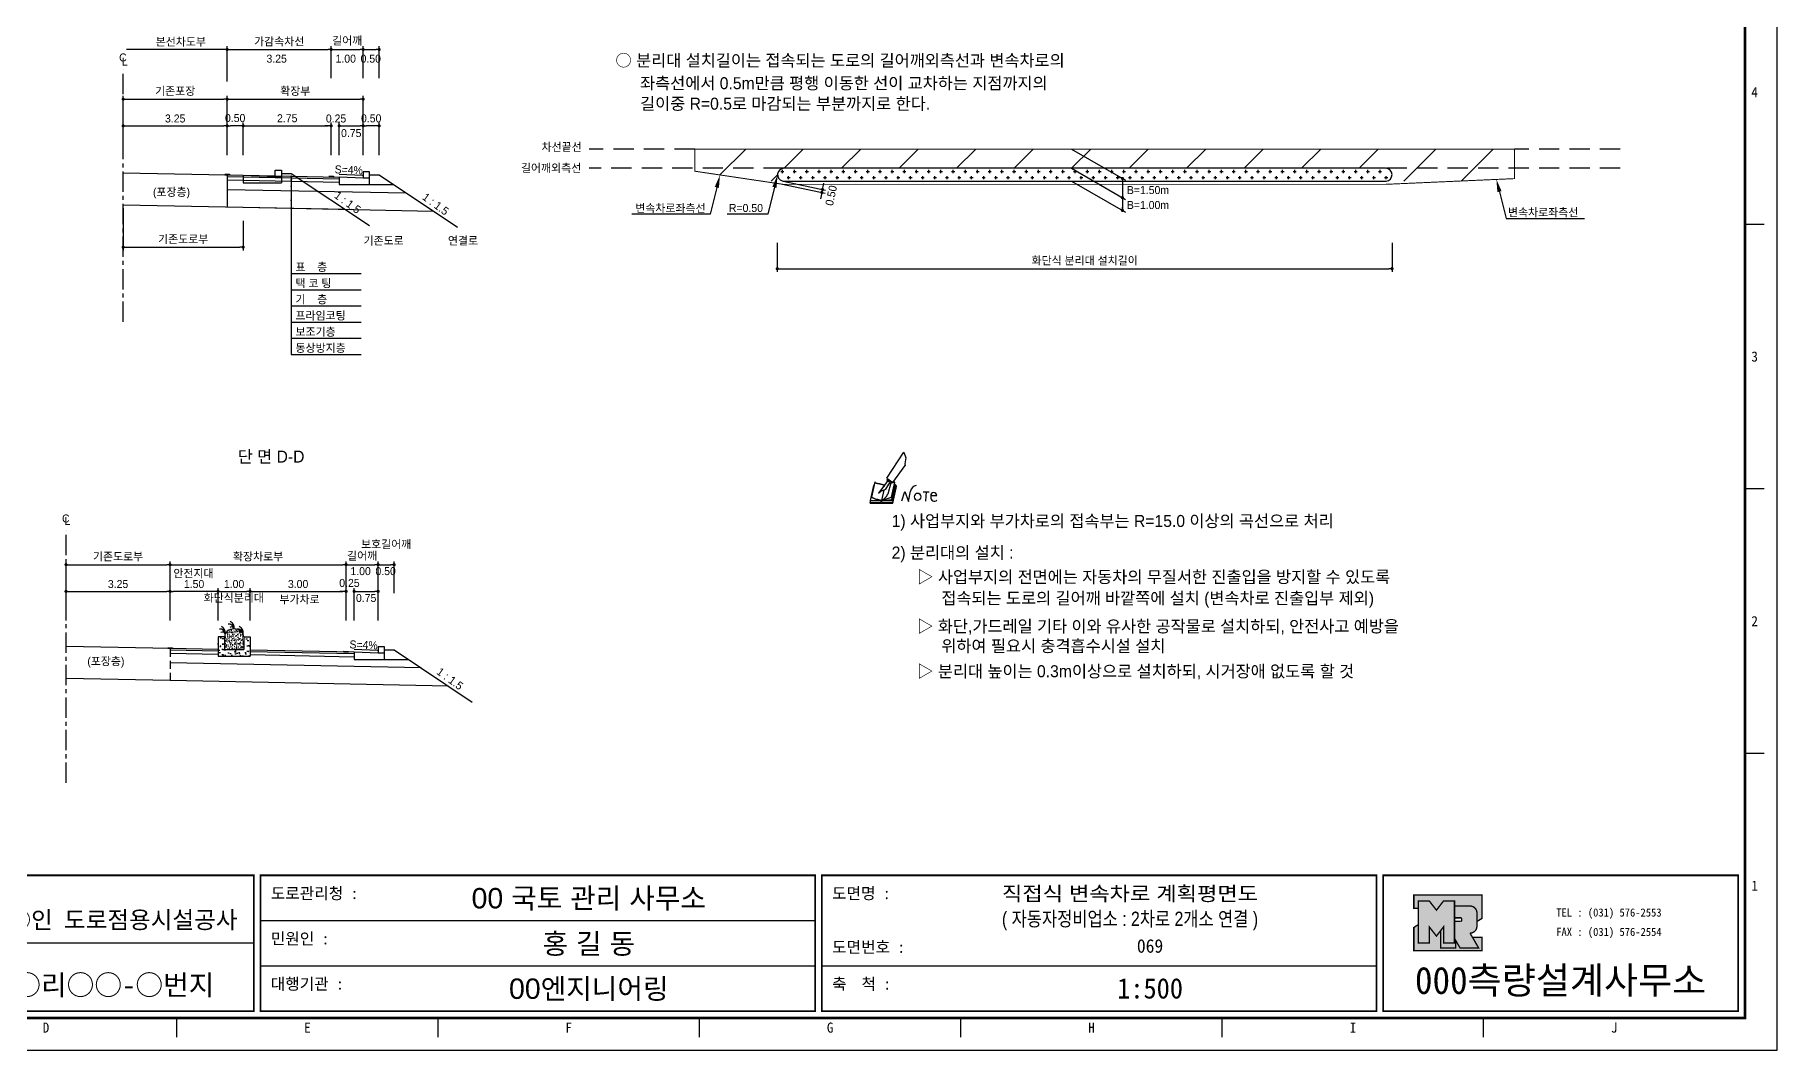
# Model space of a CAD drawing. Header units: millimetres. Extents: x 463 to 887, y -2 to 297.
# Drawn here: x 614.7 to 886.8, y -2.3 to 156.4 of the extents above; entities that cross this region are included whole.
import ezdxf
from ezdxf.enums import TextEntityAlignment as Align

# ---------------------------------------------------------------- set-up
doc = ezdxf.new("R2010")
doc.units = ezdxf.units.MM
doc.linetypes.add('CENTER', pattern=[50.8, 31.75, -6.35, 6.35, -6.35])
doc.linetypes.add('HIDDEN', pattern=[9.525, 6.35, -3.175])
for name, color, linetype in [('CC-GSTR-0004', 4, 'Continuous'), ('CM-LANE-0030', 30, 'Continuous'), ('CZ-DIMT-0002', 7, 'Continuous'), ('CZ-EXST-0002', 1, 'Continuous'), ('CZ-LIN1-0007', 7, 'Continuous'), ('CZ-LIN2-0003', 3, 'Continuous'), ('CZ-LINE-0001', 7, 'Continuous'), ('CZ-TEXT-BOX0', 7, 'Continuous'), ('TITLE', 7, 'Continuous')]:
    doc.layers.add(name, color=color, linetype=linetype)
doc.styles.add('견고딕', font='arial.ttf')
doc.styles.add('돋움', font='')
doc.styles.add('돋음체', font='')
doc.styles.get('돋움').set_extended_font_data('Dotum')
doc.styles.get('돋음체').set_extended_font_data('DotumChe')

# ---------------------------------------------------------------- blocks, each defined once
blk = doc.blocks.new('note')
for p, q in [((0.85, 3.5), (3.53, 7.57)), ((1.8, 2.79), (3.74, 5.46)), ((3.53, 7.57), (3.8, 6.64)), ((3.8, 6.64), (3.69, 5.72)), ((3.69, 5.72), (3.74, 5.46)), ((-1.01, 2.9), (-1.53, 0.52)), ((-1, 2.9), (-1.01, 2.9)), ((-0.98, 2.85), (-1, 2.9)), ((-0.95, 2.8), (-0.98, 2.85)), ((-0.9, 2.75), (-0.95, 2.8)), ((-0.85, 2.72), (-0.9, 2.75)), ((0.75, 2.77), (-0.46, 1.16)), ((1, 3.1), (0.75, 2.77)), ((0.85, 3.5), (1.8, 2.79)), ((1, 3.4), (0.85, 3.21)), ((0.85, 3.21), (1.52, 2.71)), ((1.47, 2.74), (1.01, 0.97)), ((1.16, 2.53), (1.37, 2.82)), ((2.13, 2.84), (1.44, 2.63)), ((1.52, 2.71), (1.66, 2.9)), ((1.6, 0.53), (2.13, 2.84)), ((-1.24, 2.36), (-1.77, 0)), ((-1.77, 0), (1.77, 0)), ((-1.77, 0), (-1.77, -0.3)), ((-1.53, 0.52), (-1.55, 0.54)), ((-1.48, 0.48), (-1.53, 0.52)), ((-1.43, 0.44), (-1.48, 0.48)), ((-1.38, 0.41), (-1.43, 0.44)), ((-1.33, 0.4), (-1.38, 0.41)), ((-1.27, 0.37), (-1.33, 0.4)), ((-1.22, 0.35), (-1.27, 0.37)), ((-1.13, 2.36), (-1.24, 2.36)), ((-1.17, 0.33), (-1.22, 0.35)), ((-1.12, 0.32), (-1.17, 0.33)), ((-1.02, 0.25), (-1.12, 0.32)), ((-0.97, 0.22), (-1.02, 0.25)), ((-0.93, 0.21), (-0.97, 0.22)), ((-0.88, 0.19), (-0.93, 0.21)), ((-0.8, 0.18), (-0.88, 0.19)), ((-0.79, 2.69), (-0.85, 2.72)), ((-0.75, 0.17), (-0.8, 0.18)), ((-0.74, 2.68), (-0.79, 2.69)), ((-0.7, 0.16), (-0.75, 0.17)), ((-0.69, 2.65), (-0.74, 2.68)), ((-0.64, 0.15), (-0.7, 0.16)), ((-0.64, 2.65), (-0.69, 2.65)), ((-0.59, 2.63), (-0.64, 2.65)), ((-0.58, 0.14), (-0.64, 0.15)), ((-0.54, 2.62), (-0.59, 2.63)), ((-0.53, 0.13), (-0.58, 0.14)), ((-0.48, 2.61), (-0.54, 2.62)), ((-0.48, 0.12), (-0.53, 0.13)), ((-0.43, 2.61), (-0.48, 2.61)), ((-0.43, 0.11), (-0.48, 0.12)), ((0.37, 2.24), (-0.46, 1.16)), ((-0.46, 1.16), (-0.08, 1.47)), ((-0.38, 2.59), (-0.43, 2.61)), ((-0.38, 0.08), (-0.43, 0.11)), ((-0.33, 2.59), (-0.38, 2.59)), ((-0.29, 0.06), (-0.38, 0.08)), ((-0.27, 2.58), (-0.33, 2.59)), ((-0.23, 0.05), (-0.29, 0.06)), ((-0.22, 2.57), (-0.27, 2.58)), ((-0.16, 0.04), (-0.23, 0.05)), ((-0.17, 2.56), (-0.22, 2.57)), ((-0.12, 2.55), (-0.17, 2.56)), ((-0.11, 0.03), (-0.16, 0.04)), ((-0.07, 2.53), (-0.12, 2.55)), ((-0.04, 0.02), (-0.11, 0.03)), ((-0.08, 1.47), (0.72, 1.75)), ((-0.01, 2.51), (-0.07, 2.53)), ((-0.05, -0.3), (-0.05, 0)), ((0, 0), (-0.04, 0.02)), ((0.04, 2.5), (-0.01, 2.51)), ((0.37, 1.63), (0, 0)), ((0, 0), (1.6, 0.53)), ((0, 0), (1.65, 0.18)), ((0, 0.01), (0.06, 0.04)), ((0, -0.3), (0, 0)), ((0.09, 2.48), (0.04, 2.5)), ((0.05, -0.3), (0.05, 0)), ((0.06, 0.04), (0.11, 0.07)), ((0.14, 2.48), (0.09, 2.48)), ((0.11, 0.07), (0.16, 0.09)), ((0.2, 2.47), (0.14, 2.48)), ((0.16, 0.09), (0.21, 0.12)), ((0.26, 2.43), (0.18, 2.46)), ((0.21, 0.12), (0.27, 0.14)), ((0.34, 2.4), (0.26, 2.43)), ((0.27, 0.14), (0.36, 0.19)), ((0.45, 2.37), (0.34, 2.4)), ((0.36, 0.19), (0.41, 0.22)), ((0.41, 0.22), (0.46, 0.27)), ((0.46, 0.27), (0.51, 0.3)), ((0.51, 0.3), (0.56, 0.34)), ((0.56, 0.34), (0.6, 0.4)), ((0.6, 0.4), (0.64, 0.45)), ((0.64, 0.45), (0.67, 0.51)), ((0.67, 0.51), (0.74, 0.58)), ((0.72, 1.75), (1.16, 2.53)), ((0.74, 0.58), (0.79, 0.63)), ((0.79, 0.63), (0.83, 0.68)), ((0.83, 0.68), (0.86, 0.73)), ((0.86, 0.73), (0.89, 0.79)), ((0.89, 0.84), (0.92, 0.89)), ((0.89, 0.79), (0.89, 0.84)), ((0.92, 0.89), (0.96, 0.95)), ((0.96, 0.95), (1.01, 0.97)), ((1.65, 0.18), (2.19, 2.48)), ((1.77, 0), (2.3, 2.36)), ((1.77, -0.3), (2.3, 2.07)), ((1.77, -0.38), (2.3, 1.99)), ((1.77, -0.44), (2.3, 1.93)), ((1.77, 0), (1.77, -0.3)), ((2.19, 2.48), (2.04, 2.47)), ((2.3, 2.36), (2.16, 2.36)), ((2.3, 2.36), (2.3, 2.07)), ((3.21, -0.08), (3.68, 1.4)), ((3.68, 1.4), (4.26, -0.14)), ((4.26, -0.14), (4.56, 1.44)), ((6.55, 1.34), (7.46, 1.34)), ((7.01, 1.34), (6.87, -0.11)), ((7.71, 0.77), (7.71, 0.55)), ((7.71, 0.77), (8.67, 0.77)), ((-1.77, -0.3), (1.77, -0.3)), ((-1.77, -0.43), (-1.77, -0.3)), ((-1.77, -0.37), (1.77, -0.37)), ((-1.77, -0.43), (1.77, -0.43))]:
    blk.add_line(p, q)
for centre, major_axis, start_param, end_param in [((0.4, 2.31), (0.0702, 0.0702), 3.283946, 6.425539), ((5.68, 1.23), (-0.806, 0.806), -0.591174, 0.597824), ((5.66, 0.58), (-0.378, 0.378), 3.926991, 10.210176), ((8.3, 0.49), (0.422, 0.422), 2.265602, 4.634911), ((8.19, 0.77), (-0.342, 0.342), 3.926991, 7.068583)]:
    blk.add_ellipse(centre, major_axis=major_axis, ratio=1, start_param=start_param, end_param=end_param)
blk = doc.blocks.new('_Dot')
at = {"color": 0, "linetype": 'ByBlock', "lineweight": -2}
blk.add_line((-0.5, 0), (-1, 0), dxfattribs=at)
at = {"color": 0, "linetype": 'ByBlock', "const_width": 0.5}
blk.add_lwpolyline([(-0.25, 0, 1), (0.25, 0, 1)], format="xyb", close=True, dxfattribs=at)

msp = doc.modelspace()

# ---------------------------------------------------------------- hatches: boundary and pattern name
at = {"layer": 'CZ-EXST-0002'}
h = msp.add_hatch(dxfattribs=at)
h.set_pattern_fill('AR-SAND', color=256, scale=0.01, style=0)
h.set_pattern_definition([(37.5, (-464.84574, 3543.14727), (-0.016000313, 0.489413237), [0, -0.38608, 0, -0.4318, 0, -0.41275]), (7.5, (-464.84574, 3543.1473), (0.44952328, 0.7168251), [0, -0.20828, 0, -0.34798, 0, -0.13335]), (327.5, (-465.15816, 3543.14727), (0.79099237, 0.001437185), [0, -0.127, 0, -0.4572, 0, -0.5969]), (317.5, (-465.15816, 3543.1473), (0.76355645, 0.22292932), [0, -0.0635, 0, -0.29972, 0, -0.3429])])
edge = h.paths.add_edge_path()
edge.add_ellipse((645.77, 62.3), major_axis=(-1.5, 0), ratio=0.829212, start_angle=180, end_angle=360)
edge.add_line((644.27, 62.3), (644.27, 60.3))
edge.add_line((644.27, 60.3), (647.27, 60.3))
edge.add_line((647.27, 60.3), (647.27, 62.3))
h = msp.add_hatch(dxfattribs=at)
h.set_pattern_fill('AR-CONC', color=256, scale=0.01, style=0)
h.set_pattern_definition([(50, (-464.8457, 3543.1473), (1.8218467, -0.15939086), [0.1905, -2.0955]), (355, (-464.8457, 3543.1473), (-0.3524283, 1.9105664), [0.1524, -1.6764]), (100.451, (-464.694, 3543.134), (1.469425, 1.7511669), [0.1619, -1.7809]), (46.1842, (-464.8457, 3543.6553), (2.7107904, -0.4204233), [0.28575, -3.14325]), (96.6356, (-464.6198, 3543.6202), (2.3740423, 2.4742556), [0.24285, -2.67135]), (351.184, (-464.8457, 3543.6553), (2.374046, 2.4742512), [0.2286, -2.5146]), (21, (-464.5917, 3543.5283), (1.5161488, -1.0226552), [0.1905, -2.0955]), (326, (-464.5917, 3543.5283), (0.6180203, 1.8418797), [0.1524, -1.6764]), (71.4514, (-464.4654, 3543.443), (2.1341649, 0.8192286), [0.1619, -1.7809]), (37.5, (-464.84574, 3543.1473), (0.03088603, 0.84555039), [0, -1.65608, 0, -1.7018, 0, -1.68275]), (7.5, (-464.8457, 3543.1473), (0.66819663, 1.00180575), [0, -0.97028, 0, -1.61798, 0, -0.64135]), (327.5, (-465.41216, 3543.1473), (1.35590595, -0.05728744), [0, -0.635, 0, -1.9812, 0, -2.6289]), (317.5, (-465.6662, 3543.1473), (1.4812918, 0.2542649), [0, -0.8255, 0, -1.31572, 0, -1.8669])])
h.paths.add_polyline_path([(648.27, 59.3), (648.27, 62.3), (647.27, 62.3), (647.27, 60.3), (644.27, 60.3), (644.27, 62.3), (643.27, 62.3), (643.27, 59.3)])
at = {"layer": 'CZ-LIN1-0007'}
for points in [[(645.07, 134.46), (645.07, 134.58), (644.32, 134.6), (644.32, 134.47)], [(661.32, 134.13), (661.32, 134.26), (660.57, 134.27), (660.57, 134.15)], [(636.15, 60.46), (636.15, 60.58), (635.4, 60.6), (635.4, 60.47)], [(663.65, 59.91), (663.65, 60.03), (662.9, 60.05), (662.9, 59.92)]]:
    msp.add_hatch(color=256, dxfattribs=at).paths.add_polyline_path(points)
at = {"layer": 'CZ-LIN2-0003'}
h = msp.add_hatch(dxfattribs=at)
h.set_pattern_fill('CROSS', color=256, scale=0.15, style=0)
h.set_pattern_definition([(0, (398.7582, -323.14725), (0.9525, 0.9525), [0.47625, -1.42875]), (90, (398.9964, -323.3854), (-0.9525, 0.9525), [0.47625, -1.42875])])
h.paths.add_polyline_path([(731.66, 135.5, 0.857281), (731.36, 133.54, -0.001024), (731.51, 133.5), (825.63, 133.5, 1), (825.63, 135.5)])
at = {"layer": 'TITLE', "ltscale": 150}
h = msp.add_hatch(color=8, dxfattribs=at)
edge = h.paths.add_edge_path()
edge.add_line((840.7, 21.95), (830.04, 21.95))
edge.add_line((830.04, 21.95), (830.04, 19.87))
edge.add_line((830.04, 19.87), (830.74, 19.87))
edge.add_line((830.74, 19.87), (830.74, 21.04))
edge.add_line((830.74, 21.04), (832.44, 21.04))
edge.add_line((832.44, 21.04), (833.57, 19.59))
edge.add_line((833.57, 19.59), (834.69, 21.04))
edge.add_line((834.69, 21.04), (836.39, 21.04))
edge.add_line((836.39, 21.04), (836.39, 20.24))
edge.add_line((836.39, 20.24), (838.82, 20.24))
edge.add_arc((838.82, 19.17), 1.07, 0, 90, ccw=False)
edge.add_line((839.89, 19.17), (839.89, 17.81))
edge.add_line((839.89, 17.81), (840.7, 18.31))
edge.add_line((840.7, 18.31), (840.7, 21.95))
h.paths.add_polyline_path([(834.25, 16.42), (833.57, 15.54), (832.44, 16.99), (832.44, 14.48), (830.74, 14.48), (830.74, 17.33), (830.04, 16.89), (830.04, 13.26), (840.7, 13.26), (840.7, 15.34), (839.21, 15.34), (840.16, 13.68), (837.26, 13.68), (836.56, 14.89), (836.56, 13.68), (834.25, 13.68)])
msp.add_hatch(color=5, dxfattribs=at).paths.add_polyline_path([(836.39, 21.04), (834.69, 21.04), (833.57, 19.59), (832.44, 21.04), (830.74, 21.04), (830.74, 14.48), (832.44, 14.48), (832.44, 16.99), (833.57, 15.54), (834.69, 16.99), (834.69, 14.48), (836.39, 14.48)])
h = msp.add_hatch(color=161, dxfattribs=at)
edge = h.paths.add_edge_path()
edge.add_arc((838.82, 19.17), 1.07, 360, 450)
edge.add_line((838.82, 20.24), (836.39, 20.24))
edge.add_line((836.39, 20.24), (836.39, 18.39))
edge.add_line((836.39, 18.39), (837.38, 18.39))
edge.add_arc((837.38, 18.28), 0.113, 0, 90, ccw=False)
edge.add_line((837.49, 18.28), (837.49, 17.97))
edge.add_arc((837.38, 17.97), 0.113, 270, 360, ccw=False)
edge.add_line((837.38, 17.85), (836.39, 17.85))
edge.add_line((836.39, 17.85), (836.39, 14.48))
edge.add_line((836.39, 14.48), (834.69, 14.48))
edge.add_line((834.69, 14.48), (834.69, 16.99))
edge.add_line((834.69, 16.99), (834.25, 16.42))
edge.add_line((834.25, 16.42), (834.25, 13.68))
edge.add_line((834.25, 13.68), (836.56, 13.68))
edge.add_line((836.56, 13.68), (836.56, 14.89))
edge.add_line((836.56, 14.89), (837.26, 13.68))
edge.add_line((837.26, 13.68), (840.16, 13.68))
edge.add_line((840.16, 13.68), (838.82, 16))
edge.add_arc((838.82, 17.07), 1.07, 270, 360)
edge.add_line((839.89, 17.07), (839.89, 19.17))

# ---------------------------------------------------------------- linework, layer by layer
at = {"color": 0, "linetype": 'ByBlock', "lineweight": -2}
for p, q in [((644.44, 154.06), (644.19, 154.06)), ((784.52, 133.66), (784.52, 133.41)), ((737.53, 131.46), (737.47, 131.22)), ((737.73, 132.43), (737.78, 132.68)), ((784.52, 130.66), (784.52, 130.41)), ((784.52, 129.16), (784.52, 129.41))]:
    msp.add_line(p, q, dxfattribs=at)
at = {"color": 0, "linetype": 'ByBlock', "const_width": 0.25}
for points in [[(644.57, 154.06, 1), (644.82, 154.06, 1)], [(784.52, 133.79, 1), (784.52, 134.04, 1)], [(737.55, 131.59, 1), (737.6, 131.83, 1)], [(737.71, 132.31, 1), (737.65, 132.06, 1)], [(784.52, 130.79, 1), (784.52, 131.04, 1)], [(784.52, 129.04, 1), (784.52, 128.79, 1)]]:
    msp.add_lwpolyline(points, format="xyb", close=True, dxfattribs=at)
at = {"layer": 'CC-GSTR-0004'}
for points in [[(666.94, 133.96), (665.94, 133.96), (662.19, 134.11), (662.19, 132.96), (666.94, 132.96), (666.94, 134.96), (665.94, 134.96), (665.94, 133.96)], [(669.27, 59.74), (668.27, 59.74), (664.52, 59.89), (664.52, 58.74), (669.27, 58.74), (669.27, 60.74), (668.27, 60.74), (668.27, 59.74)]]:
    msp.add_lwpolyline(points, dxfattribs=at)
at = {"layer": 'CM-LANE-0030'}
for p, q in [((721.66, 134.46), (725.7, 138.5)), ((731.68, 135.5), (734.68, 138.5)), ((740.66, 135.5), (743.66, 138.5)), ((749.64, 135.5), (752.64, 138.5)), ((758.62, 135.5), (761.62, 138.5)), ((767.6, 135.5), (770.6, 138.5)), ((776.58, 135.5), (779.58, 138.5)), ((785.56, 135.5), (788.56, 138.5)), ((794.54, 135.5), (797.54, 138.5)), ((803.52, 135.5), (806.52, 138.5)), ((812.5, 135.5), (815.5, 138.5)), ((821.48, 135.5), (824.48, 138.5)), ((828.46, 133.5), (833.46, 138.5)), ((837.44, 133.5), (842.44, 138.5)), ((729.68, 133.5), (730.66, 134.48))]:
    msp.add_line(p, q, dxfattribs=at)
at = {"layer": 'CM-LANE-0030', "const_width": 0.15}
msp.add_lwpolyline([(845.76, 138.5), (845.76, 133.89), (825.67, 133), (731.51, 133, -0.06063), (731.51, 133), (717.73, 135.05), (717.73, 138.5)], format="xyb", close=True, dxfattribs=at)
at = {"layer": 'CZ-EXST-0002'}
for p, q in [((628.44, 134.79), (647.19, 134.41)), ((647.19, 134.41), (647.19, 133.21)), ((647.19, 134.41), (652.19, 134.21)), ((652.19, 134.21), (652.19, 135.21)), ((652.19, 135.21), (653.19, 135.21)), ((652.19, 134.21), (653.19, 134.21)), ((653.19, 135.21), (653.19, 133.21)), ((653.19, 134.71), (654.69, 134.71)), ((654.69, 134.71), (666.9, 126.58)), ((647.19, 133.21), (653.19, 133.21)), ((628.44, 129.79), (663.12, 129.1)), ((635.77, 60.46), (619.52, 60.79)), ((635.77, 55.46), (619.52, 55.79))]:
    msp.add_line(p, q, dxfattribs=at)
at = {"layer": 'CZ-LIN1-0007'}
for p, q in [((644.32, 134.6), (645.07, 134.58)), ((644.32, 134.47), (645.07, 134.46)), ((645.07, 134.58), (645.07, 134.46)), ((660.57, 134.27), (661.32, 134.26)), ((660.57, 134.15), (661.32, 134.13)), ((661.32, 134.26), (661.32, 134.13)), ((635.4, 60.6), (636.15, 60.58)), ((635.4, 60.47), (635.4, 60.6)), ((636.15, 60.46), (635.4, 60.47)), ((636.15, 60.58), (636.15, 60.46)), ((662.9, 59.92), (662.9, 60.05)), ((662.9, 60.05), (663.65, 60.03)), ((663.65, 59.91), (662.9, 59.92)), ((663.65, 60.03), (663.65, 59.91))]:
    msp.add_line(p, q, dxfattribs=at)
at = {"layer": 'CZ-LIN2-0003'}
for p, q in [((644.69, 134.46), (662.19, 134.11)), ((644.69, 134.46), (644.69, 129.46)), ((644.69, 134.21), (662.19, 133.86)), ((644.69, 133.71), (662.19, 133.36)), ((666.94, 134.46), (668.44, 134.46)), ((668.44, 134.46), (680.65, 126.33)), ((644.69, 132.21), (672.66, 131.66)), ((666.94, 132.96), (670.69, 132.96)), ((644.69, 129.46), (676.91, 128.82)), ((643.27, 60.31), (635.77, 60.46)), ((643.27, 60.06), (635.77, 60.21)), ((643.27, 62.3), (643.27, 59.3)), ((644.27, 62.3), (643.27, 62.3)), ((644.27, 62.3), (644.27, 60.3)), ((644.27, 60.3), (647.27, 60.3)), ((647.27, 62.3), (647.27, 60.3)), ((647.27, 62.3), (648.27, 62.3)), ((648.27, 62.3), (648.27, 59.3)), ((664.52, 59.89), (648.27, 60.21)), ((664.52, 59.64), (648.27, 59.96)), ((669.27, 60.24), (670.77, 60.24)), ((670.77, 60.24), (682.98, 52.1)), ((643.27, 59.56), (635.77, 59.71)), ((674.99, 57.43), (635.77, 58.21)), ((643.27, 59.3), (648.27, 59.3)), ((664.52, 59.14), (648.27, 59.46)), ((669.27, 58.74), (673.02, 58.74)), ((679.24, 54.6), (635.77, 55.46))]:
    msp.add_line(p, q, dxfattribs=at)
msp.add_lwpolyline([(825.63, 135.5), (731.66, 135.5, 0.857281), (731.36, 133.54, -0.001024), (731.51, 133.5), (825.67, 133.5), (825.7, 133.5, 0.966023)], format="xyb", close=True, dxfattribs=at)
for centre, radius, start, end in [((643.51, 62.64), 0.88, 7.8639, 92.7752), ((643.96, 62.61), 0.44, 19.771, 124.0366), ((643.4, 62.98), 1, 347.1802, 67.3267), ((644.9, 63.42), 0.88, 7.8639, 92.7752), ((645.36, 63.4), 0.44, 19.771, 124.0366), ((644.79, 63.77), 1, 347.1802, 67.3267), ((646.29, 62.64), 0.88, 7.8639, 92.7752), ((646.75, 62.61), 0.44, 19.771, 124.0366), ((646.19, 62.98), 1, 347.1802, 67.3267)]:
    msp.add_arc(centre, radius, start, end, dxfattribs=at)
msp.add_ellipse((645.77, 62.3), major_axis=(-1.5, 0), ratio=0.829212, start_param=3.141593, end_param=6.283185, dxfattribs=at)
at = {"layer": 'CZ-LINE-0001'}
for p, q in [((644.69, 154.06), (628.94, 154.06)), ((644.69, 149.08), (644.69, 154.56)), ((644.69, 149.58), (644.69, 154.56)), ((645.19, 154.06), (660.44, 154.06)), ((660.94, 149.58), (660.94, 154.56)), ((660.94, 149.58), (660.94, 154.56)), ((661.44, 154.06), (665.44, 154.06)), ((665.94, 149.58), (665.94, 154.56)), ((665.94, 149.58), (665.94, 154.56)), ((666.44, 154.06), (667.94, 154.06)), ((668.44, 149.58), (668.44, 154.56)), ((628.44, 142.64), (628.44, 146.81)), ((628.94, 146.31), (644.19, 146.31)), ((644.69, 142.64), (644.69, 146.81)), ((644.69, 142.64), (644.69, 146.81)), ((645.19, 146.31), (665.44, 146.31)), ((665.94, 142.64), (665.94, 146.81)), ((628.44, 137.58), (628.44, 142.64)), ((628.94, 142.14), (644.19, 142.14)), ((644.69, 137.58), (644.69, 142.64)), ((644.69, 137.58), (644.69, 142.64)), ((646.69, 142.14), (645.19, 142.14)), ((647.19, 137.58), (647.19, 142.64)), ((647.19, 137.58), (647.19, 142.64)), ((647.69, 142.14), (660.44, 142.14)), ((660.44, 142.14), (659.94, 142.14)), ((660.94, 137.58), (660.94, 142.64)), ((660.94, 137.58), (660.94, 142.64)), ((662.19, 137.58), (662.19, 142.64)), ((662.19, 137.58), (662.19, 142.64)), ((662.69, 142.14), (665.44, 142.14)), ((662.69, 142.14), (663.19, 142.14)), ((665.94, 137.58), (665.94, 142.64)), ((665.94, 140.03), (665.94, 142.64)), ((667.94, 142.14), (666.44, 142.14)), ((668.44, 137.58), (668.44, 142.64)), ((776.58, 138.5), (785.02, 133.63)), ((654.71, 134.27), (654.71, 106.41)), ((731.51, 133.5), (738.17, 132.08)), ((776.58, 135.5), (785.02, 130.63)), ((776.58, 133.5), (785.02, 128.63)), ((784.52, 133.91), (784.52, 128.91)), ((731.41, 133.02), (738.07, 131.6)), ((737.47, 131.22), (737.37, 130.73)), ((737.78, 132.68), (737.89, 133.16)), ((628.44, 129.29), (628.44, 122.67)), ((647.19, 127.29), (647.19, 122.67)), ((628.94, 123.17), (646.69, 123.17)), ((730.61, 123.86), (730.61, 119.32)), ((826.63, 123.86), (826.63, 119.32)), ((731.11, 119.82), (826.13, 119.82)), ((654.71, 119.06), (665.64, 119.06)), ((654.71, 116.53), (665.64, 116.53)), ((654.71, 114), (665.64, 114)), ((654.71, 111.47), (665.64, 111.47)), ((654.71, 108.94), (665.64, 108.94)), ((654.71, 106.41), (665.64, 106.41)), ((619.52, 69.9), (619.52, 74.07)), ((620.02, 73.57), (635.27, 73.57)), ((635.77, 69.9), (635.77, 74.07)), ((635.77, 69.9), (635.77, 74.07)), ((636.27, 73.57), (662.77, 73.57)), ((663.27, 69.9), (663.27, 74.07)), ((663.27, 69.1), (663.27, 74.07)), ((663.77, 73.57), (667.77, 73.57)), ((668.27, 69.1), (668.27, 74.07)), ((668.27, 69.1), (668.27, 74.07)), ((668.77, 73.57), (670.27, 73.57)), ((670.77, 69.1), (670.77, 74.07)), ((619.52, 64.84), (619.52, 69.9)), ((620.02, 69.4), (635.27, 69.4)), ((635.77, 64.84), (635.77, 69.9)), ((635.77, 64.84), (635.77, 69.9)), ((642.77, 69.4), (636.27, 69.4)), ((643.27, 64.84), (643.27, 69.9)), ((643.27, 64.84), (643.27, 69.9)), ((643.77, 69.4), (647.77, 69.4)), ((648.27, 64.84), (648.27, 69.9)), ((648.27, 64.84), (648.27, 69.9)), ((648.77, 69.4), (662.77, 69.4)), ((662.77, 69.4), (662.27, 69.4)), ((663.27, 64.84), (663.27, 69.9)), ((663.27, 64.84), (663.27, 69.9)), ((664.52, 64.84), (664.52, 69.9)), ((664.52, 64.84), (664.52, 69.9)), ((665.02, 69.4), (665.52, 69.4)), ((665.02, 69.4), (667.77, 69.4)), ((668.27, 64.84), (668.27, 69.9))]:
    msp.add_line(p, q, dxfattribs=at)
at = {"layer": 'CZ-LINE-0001', "linetype": 'CENTER', "ltscale": 0.1}
for p, q in [((628.44, 111.51), (628.44, 150.89)), ((619.52, 39.5), (619.52, 78.88))]:
    msp.add_line(p, q, dxfattribs=at)
at = {"layer": 'CZ-LINE-0001', "linetype": 'HIDDEN', "ltscale": 0.5}
for p, q in [((717.73, 138.5), (701.21, 138.5)), ((862.29, 138.5), (845.76, 138.5)), ((731.66, 135.5), (701.21, 135.5)), ((862.29, 135.5), (825.63, 135.5))]:
    msp.add_line(p, q, dxfattribs=at)
at = {"layer": 'CZ-LINE-0001', "linetype": 'HIDDEN', "ltscale": 0.2}
msp.add_line((635.77, 60.46), (635.77, 55.46), dxfattribs=at)
at = {"layer": 'CZ-LINE-0001'}
for points in [[(665.84, 134.37), (662.2, 134.52)], [(721.17, 132.52), (720.12, 128.34), (707.89, 128.34)], [(730.18, 132.54), (729.13, 128.36), (722.78, 128.36)], [(668.16, 60.15), (664.52, 60.3)]]:
    msp.add_lwpolyline(points, dxfattribs=at)
at = {"layer": 'CZ-LINE-0001', "extrusion": (0, 0, -1)}
msp.add_lwpolyline([(-843.42, 131.85), (-844.47, 127.67), (-856.7, 127.67)], dxfattribs=at)
at = {"layer": 'CZ-LINE-0001', "linetype": 'ByBlock'}
for centre, start, end in [((654.71, 134.21), 0, 180), ((654.71, 134.21), 0, 180), ((654.71, 134.21), 180, 0), ((654.71, 134.21), 180, 0), ((654.71, 134.01), 0, 180), ((654.71, 134.01), 0, 180), ((654.71, 134.01), 180, 0), ((654.71, 134.01), 180, 0), ((654.71, 133.77), 0, 180), ((654.71, 133.77), 0, 180), ((654.71, 133.77), 180, 0), ((654.71, 133.77), 180, 0), ((654.7, 133.52), 0, 180), ((654.7, 133.52), 0, 180), ((654.7, 133.52), 180, 0), ((654.7, 133.52), 180, 0), ((654.7, 132.72), 0, 180), ((654.7, 132.72), 0, 180), ((654.7, 132.72), 180, 0), ((654.7, 132.72), 180, 0), ((654.7, 130.49), 0, 180), ((654.7, 130.49), 0, 180), ((654.7, 130.49), 180, 0), ((654.7, 130.49), 180, 0)]:
    msp.add_arc(centre, 0.0625, start, end, dxfattribs=at)
at = {"layer": 'CZ-LINE-0001'}
for points in [[(720.85, 132.6), (721.66, 134.46), (721.5, 132.44)], [(729.85, 132.62), (730.66, 134.48), (730.5, 132.46)]]:
    msp.add_solid(points, dxfattribs=at)
at = {"layer": 'CZ-LINE-0001', "extrusion": (0, 0, -1)}
msp.add_solid([(-843.74, 131.94), (-842.93, 133.79), (-843.09, 131.77)], dxfattribs=at)
at = {"layer": 'TITLE', "color": 7, "linetype": 'Continuous'}
for p, q in [((884.78, 126.74), (881.75, 126.74)), ((884.78, 85.41), (881.75, 85.41)), ((884.78, 44.08), (881.75, 44.08)), ((636.81, -0.27), (636.81, 2.75)), ((677.63, -0.27), (677.63, 2.75)), ((718.46, -0.27), (718.46, 2.75)), ((759.28, -0.27), (759.28, 2.75)), ((800.1, -0.27), (800.1, 2.75)), ((840.93, -0.27), (840.93, 2.75))]:
    msp.add_line(p, q, dxfattribs=at)
at = {"layer": 'TITLE', "ltscale": 150}
for p, q in [((649.91, 17.96), (736.52, 17.96)), ((648.85, 14.42), (562.24, 14.42)), ((649.91, 10.88), (736.52, 10.88)), ((737.58, 10.88), (824.19, 10.88))]:
    msp.add_line(p, q, dxfattribs=at)
at = {"layer": 'TITLE'}
msp.add_line((881.87, 2.75), (473, 2.75), dxfattribs=at)
msp.add_lwpolyline([(463.43, -2.29), (886.79, -2.29), (886.79, 297.09), (463.43, 297.09)], close=True, dxfattribs=at)
at = {"layer": 'TITLE', "linetype": 'Continuous', "const_width": 0.403}
msp.add_lwpolyline([(473.51, 2.75), (473.51, 292.05), (881.75, 292.05), (881.75, 2.75)], close=True, dxfattribs=at)
at = {"layer": 'TITLE', "ltscale": 150}
for points, const_width in [([(562.24, 25.03), (648.85, 25.03), (648.85, 3.81), (562.24, 3.81)], 0.265), ([(736.52, 3.81), (649.91, 3.81), (649.91, 25.03), (736.52, 25.03)], 0.265), ([(737.58, 25.03), (824.19, 25.03), (824.19, 3.81), (737.58, 3.81)], 0.265), ([(880.69, 25.03), (880.69, 3.81), (825.25, 3.81), (825.25, 25.03), (880.69, 25.03)], 0.265), ([(836.39, 21.04), (834.69, 21.04), (833.57, 19.59), (832.44, 21.04), (830.74, 21.04), (830.74, 14.48), (832.44, 14.48), (832.44, 16.99), (833.57, 15.54), (834.69, 16.99), (834.69, 14.48), (836.39, 14.48)], 0.212), ([(834.25, 16.42), (833.57, 15.54), (832.44, 16.99), (832.44, 14.48), (830.74, 14.48), (830.74, 17.33), (830.04, 16.89), (830.04, 13.26), (840.7, 13.26), (840.7, 15.34), (839.21, 15.34), (840.16, 13.68), (837.26, 13.68), (836.56, 14.89), (836.56, 13.68), (834.25, 13.68)], 0.212)]:
    msp.add_lwpolyline(points, close=True, dxfattribs=dict(at, const_width=const_width))
at = {"layer": 'TITLE', "ltscale": 150, "const_width": 0.212}
for points in [[(840.7, 21.95), (830.04, 21.95), (830.04, 19.87), (830.74, 19.87), (830.74, 21.04), (832.44, 21.04), (833.57, 19.59), (834.69, 21.04), (836.39, 21.04), (836.39, 20.24), (838.82, 20.24, -0.414214), (839.89, 19.17), (839.89, 17.81), (840.7, 18.31)], [(839.89, 19.17, 0.414214), (838.82, 20.24), (836.39, 20.24), (836.39, 18.39), (837.38, 18.39, -0.414214), (837.49, 18.28), (837.49, 17.97, -0.414214), (837.38, 17.85), (836.39, 17.85), (836.39, 14.48), (834.69, 14.48), (834.69, 16.99), (834.25, 16.42), (834.25, 13.68), (836.56, 13.68), (836.56, 14.89), (837.26, 13.68), (840.16, 13.68), (838.82, 16, 0.414214), (839.89, 17.07)]]:
    msp.add_lwpolyline(points, format="xyb", close=True, dxfattribs=at)

# ---------------------------------------------------------------- block references
at = {"layer": 'CZ-LINE-0001', "xscale": 0.5, "yscale": 0.5, "zscale": 0.5, "rotation": 180}
for p in [(644.69, 154.06), (660.94, 154.06), (665.94, 154.06), (628.44, 146.31), (644.69, 146.31), (628.44, 142.14), (644.69, 142.14), (647.19, 142.14), (662.19, 142.14), (662.19, 142.14), (665.94, 142.14), (628.44, 123.17), (730.61, 119.82), (619.52, 73.57), (635.77, 73.57), (663.27, 73.57), (668.27, 73.57), (619.52, 69.4), (635.77, 69.4), (643.27, 69.4), (648.27, 69.4), (664.52, 69.4), (664.52, 69.4)]:
    msp.add_blockref('_Dot', p, dxfattribs=at)
at = {"layer": 'CZ-LINE-0001', "xscale": 0.5, "yscale": 0.5, "zscale": 0.5}
for p in [(660.94, 154.06), (665.94, 154.06), (668.44, 154.06), (644.69, 146.31), (665.94, 146.31), (644.69, 142.14), (647.19, 142.14), (660.94, 142.14), (660.94, 142.14), (665.94, 142.14), (668.44, 142.14), (647.19, 123.17), (826.63, 119.82), (635.77, 73.57), (663.27, 73.57), (668.27, 73.57), (670.77, 73.57), (635.77, 69.4), (643.27, 69.4), (648.27, 69.4), (663.27, 69.4), (663.27, 69.4), (668.27, 69.4)]:
    msp.add_blockref('_Dot', p, dxfattribs=at)
at = {"layer": 'CZ-TEXT-BOX0'}
msp.add_blockref('note', (746.87, 83.6), dxfattribs=at)

# ---------------------------------------------------------------- texts
at = {"layer": 'CZ-DIMT-0002', "style": '돋움'}
for s, p in [('C', (628.4, 152.82)), ('L', (628.67, 152.16)), ('차선끝선', (696.93, 138.83)), ('C', (619.48, 80.79)), ('L', (619.75, 80.4))]:
    msp.add_text(s, height=1.25, dxfattribs=at).set_placement(p, align=Align.MIDDLE_CENTER)
for s, p in [('3.25', (650.83, 152.01)), ('1.00', (661.62, 152.01)), ('0.50', (665.53, 152.01)), ('길어깨외측선', (690.58, 134.92)), ('(포장층)', (633.1, 131.17)), ('B=1.50m', (785.22, 131.48)), ('변속차로좌측선', (708.43, 128.65)), ('R=0.50', (723.06, 128.68)), ('B=1.00m', (785.22, 129.14)), ('변속차로좌측선', (844.75, 127.99)), ('기존도로', (665.99, 123.57)), ('연결로', (679.17, 123.57)), ('표    층', (655.36, 119.45)), ('택 코 팅', (655.36, 116.92)), ('기    층', (655.36, 114.39)), ('프라임코팅', (655.36, 111.86)), ('보조기층', (655.36, 109.33)), ('동상방지층', (655.36, 106.8)), ('안전지대', (636.29, 71.59)), ('1.00', (663.94, 71.94)), ('0.50', (667.85, 71.94)), ('화단식분리대', (641.01, 67.76)), ('부가차로', (652.85, 67.52)), ('(포장층)', (622.85, 57.86))]:
    msp.add_text(s, height=1.25, dxfattribs=at).set_placement(p)
for s, p in [('○ 분리대 설치길이는 접속되는 도로의 길어깨외측선과 변속차로의', (705.33, 152.36)), ('좌측선에서 0.5m만큼 평행 이동한 선이 교차하는 지점까지의', (709.18, 148.8)), ('길이중 R=0.5로 마감되는 부분까지로 한다.', (709.18, 145.6)), ('1) 사업부지와 부가차로의 접속부는 R=15.0 이상의 곡선으로 처리', (748.48, 80.4)), ('2) 분리대의 설치 :', (748.48, 75.46)), ('▷ 사업부지의 전면에는 자동차의 무질서한 진출입을 방지할 수 있도록', (752.46, 71.66)), ('접속되는 도로의 길어깨 바깥쪽에 설치 (변속차로 진출입부 제외)', (756.24, 68.34)), ('▷ 화단,가드레일 기타 이와 유사한 공작물로 설치하되, 안전사고 예방을', (752.46, 63.94)), ('위하여 필요시 충격흡수시설 설치', (756.24, 60.87)), ('▷ 분리대 높이는 0.3m이상으로 설치하되, 시거장애 없도록 할 것', (752.46, 56.92))]:
    msp.add_text(s, height=1.875, dxfattribs=at).set_placement(p, align=Align.MIDDLE_LEFT)
for s, rotation, p in [('S=4%', 357.7094, (663.68, 135.26)), ('1 : 1.5', 323.8881, (663.5, 130.17)), ('1 : 1.5', 323.8881, (677.25, 129.92)), ('S=4%', 357.7094, (666, 61.04)), ('1 : 1.5', 323.8881, (679.49, 55.75))]:
    msp.add_text(s, height=1.25, rotation=rotation, dxfattribs=at).set_placement(p, align=Align.MIDDLE_CENTER)
at = {"layer": 'CZ-DIMT-0002', "insert": (637.45, 155.2), "char_height": 1.25, "attachment_point": 5, "style": '돋움'}
msp.add_mtext('본선차도부', dxfattribs=at)
at = {"layer": 'CZ-DIMT-0002', "insert": (739.03, 131.25), "char_height": 1.25, "attachment_point": 5, "rotation": 78.0015, "style": '돋움'}
msp.add_mtext('\\A1;0.50', dxfattribs=at)
at = {"layer": 'CZ-LINE-0001', "char_height": 1.25, "attachment_point": 5, "style": '돋움'}
for s, insert in [('\\A1;가감속차선', (652.82, 155.25)), ('\\A1;길어깨', (663.44, 155.38)), ('\\A1;기존포장', (636.57, 147.51)), ('\\A1;확장부', (655.32, 147.51)), ('\\A1;3.25', (636.57, 143.28)), ('\\A1;0.50', (645.94, 143.35)), ('\\A1;2.75', (654.07, 143.32)), ('\\A1;0.25', (661.7, 143.28)), ('\\A1;0.75', (664.07, 141)), ('\\A1;0.50', (667.19, 143.3)), ('\\A1;기존도로부', (637.82, 124.37)), ('\\A1;화단식 분리대 설치길이', (778.62, 121.02)), ('\\A1;보호길어깨', (669.52, 76.69)), ('\\A1;기존도로부', (627.65, 74.77)), ('\\A1;확장차로{\\fGulimChe|b0|i0|c129|p32;부}', (649.52, 74.77)), ('\\A1;길어깨', (665.77, 74.89)), ('\\A1;3.25', (627.65, 70.54)), ('\\A1;1.50', (639.52, 70.54)), ('\\A1;1.00', (645.77, 70.54)), ('\\A1;3.00', (655.77, 70.54)), ('\\A1;0.25', (663.79, 70.71)), ('\\A1;0.75', (666.4, 68.36))]:
    msp.add_mtext(s, dxfattribs=dict(at, insert=insert))
at = {"layer": 'CZ-TEXT-BOX0', "style": '돋움'}
msp.add_text('단 면 D-D', height=1.875, dxfattribs=at).set_placement((651.55, 90.46), align=Align.MIDDLE_CENTER)
at = {"layer": 'TITLE', "color": 3, "linetype": 'Continuous', "style": '돋음체'}
for s, p in [('4', (883.27, 147.4)), ('3', (883.27, 106.08)), ('2', (883.27, 64.75)), ('1', (883.27, 23.42)), ('D', (616.39, 1.24)), ('E', (657.22, 1.24)), ('F', (698.04, 1.24)), ('G', (738.87, 1.24)), ('H', (779.69, 1.24)), ('I', (820.52, 1.24)), ('J', (861.34, 1.24))]:
    msp.add_text(s, height=1.59, dxfattribs=at).set_placement(p, align=Align.MIDDLE)
at = {"layer": 'TITLE', "style": '돋음체'}
for s, p in [('도로관리청 :', (651.5, 21.32)), ('도면명 :', (739.17, 21.32)), ('민원인 :', (651.5, 14.24)), ('도면번호 :', (739.17, 12.92)), ('대행기관 :', (651.5, 7.17)), ('축  척 :', (739.17, 7.17))]:
    msp.add_text(s, height=1.804, dxfattribs=at).set_placement(p)
at = {"layer": 'TITLE', "color": 7, "linetype": 'Continuous'}
for s, height, style, p in [('00 국토 관리 사무소', 3.1832, '견고딕', (701.17, 21.49)), ('국도 ○○호선 ○○○외 ○인 도로점용시설공사', 2.7, '돋음체', (608.05, 18.11)), ('홍 길 동', 3.183, '견고딕', (701.17, 14.42)), ('○○시 ○○면 ○○리○○-○번지', 3.1832, '돋음체', (610.07, 7.94)), ('00엔지니어링', 3.183, '견고딕', (701.17, 7.35))]:
    msp.add_text(s, height=height, dxfattribs=dict(at, style=style)).set_placement(p, align=Align.MIDDLE)
at = {"layer": 'TITLE', "style": '돋움'}
for s, width, p, p2 in [('직접식 변속차로 계획평면도', 1.010039, (765.71, 21.06), (805.71, 21.06)), ('( 자동자정비업소 : 2차로 2개소 연결 )', 0.741327, (765.71, 17.11), (805.71, 17.11))]:
    msp.add_text(s, height=2.25, dxfattribs=dict(at, width=width)).set_placement(p, p2, align=Align.FIT)
at = {"layer": 'TITLE', "color": 180, "style": '돋음체'}
for s, p in [('TEL : (031) 576-2553', (852.28, 18.59)), ('FAX : (031) 576-2554', (852.28, 15.56))]:
    msp.add_text(s, height=1.2733, dxfattribs=at).set_placement(p)
at = {"layer": 'TITLE', "linetype": 'Continuous', "style": '돋음체'}
for s, height, p in [('069', 2.122, (788.84, 13.98)), ('1:500', 3.183, (788.84, 7.35))]:
    msp.add_text(s, height=height, dxfattribs=at).set_placement(p, align=Align.MIDDLE)
at = {"layer": 'TITLE', "color": 180, "style": '돋음체'}
msp.add_text('000측량설계사무소', height=4.244, dxfattribs=at).set_placement((852.97, 6.5), align=Align.CENTER)

doc.saveas('drawing.dxf')
